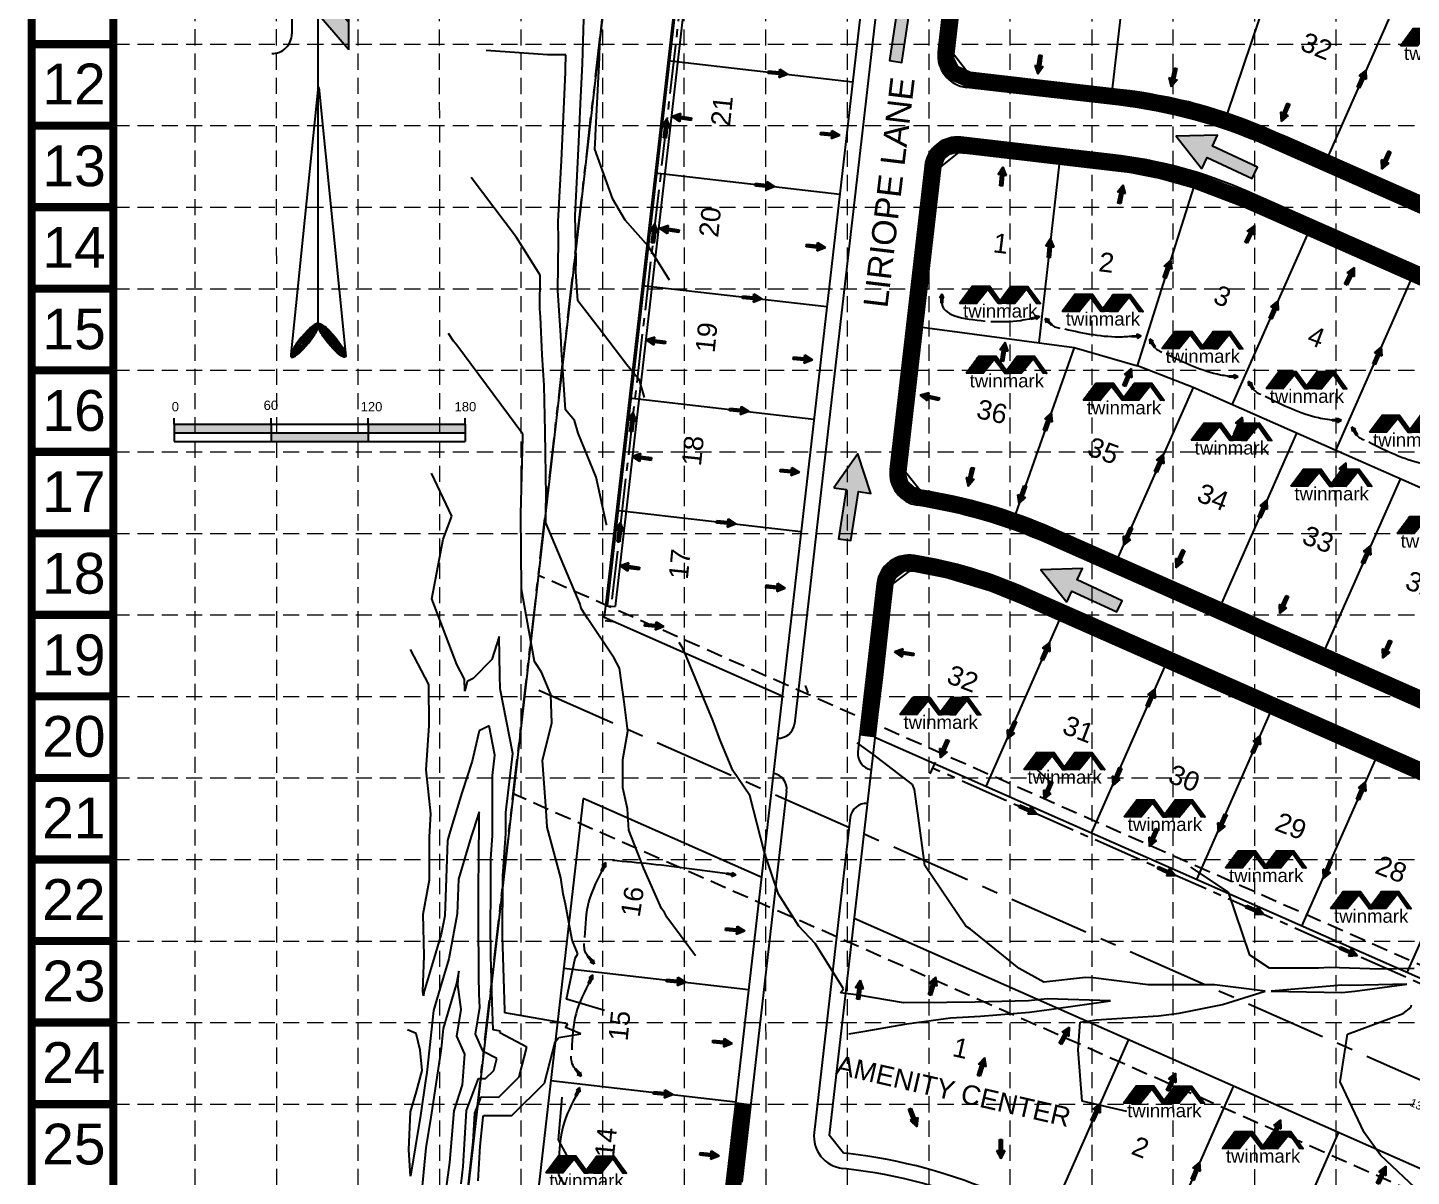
# Model space of a CAD drawing. Header units: feet. Extents: x 9918 to 11941, y 10990 to 14224.
# Drawn here: x 9918 to 10774, y 12915 to 13626 of the extents above; entities that cross this region are included whole.
import ezdxf
from ezdxf.enums import TextEntityAlignment as Align

# ---------------------------------------------------------------- set-up
doc = ezdxf.new("R2010")
doc.units = ezdxf.units.FT
doc.header["$LTSCALE"] = 40
doc.header["$MEASUREMENT"] = 0
for name, pattern in [('CENTER', [2, 1.25, -0.25, 0.25, -0.25]), ('CENTER2', [1.125, 0.75, -0.125, 0.125, -0.125]), ('DASHED', [0.75, 0.5, -0.25]), ('HIDDEN', [0.375, 0.25, -0.125]), ('PHANTOM2', [1.25, 0.625, -0.125, 0.125, -0.125, 0.125, -0.125])]:
    doc.linetypes.add(name, pattern=pattern)
doc.layers.get('0').update_dxf_attribs({"linetype": 'CONTINUOUS'})
for name, color, linetype in [('ARROWS', 252, 'CONTINUOUS'), ('BASE', 7, 'CONTINUOUS'), ('BNDRY-PH1', 4, 'CONTINUOUS'), ('bndry-starrett', 8, 'PHANTOM2'), ('CONT-MJR', 252, 'CONTINUOUS'), ('CONT-MNR', 253, 'CONTINUOUS'), ('DAMTXT', 4, 'CONTINUOUS'), ('EROSION BLANKETS', 84, 'CONTINUOUS'), ('FLUME-CURB', 7, 'CONTINUOUS'), ('GRD-FLOW', 7, 'CONTINUOUS'), ('GRID', 254, 'DASHED'), ('LOTNUM', 8, 'CONTINUOUS'), ('LOTS - PH1', 7, 'CONTINUOUS'), ('NARROW', 7, 'CONTINUOUS'), ('PAVING-PH1', 1, 'CONTINUOUS'), ('SD-C10-STAPTS', 7, 'CONTINUOUS'), ('SWALE-CL', 2, 'CENTER2'), ('tarrant-pipeline', 2, 'HIDDEN')]:
    doc.layers.add(name, color=color, linetype=linetype)
doc.styles.add('L200', font='ARIAL.TTF', dxfattribs={"height": 8})
doc.styles.add('L240', font='ARIAL.TTF', dxfattribs={"height": 9.6})
doc.styles.add('L50', font='ARIAL.TTF', dxfattribs={"height": 2})
doc.styles.get("Standard").update_dxf_attribs({"font": 'ARIAL.TTF'})
pattern_1 = [(45, (0.54796, -10.2082), (-0.04331029, 0.04331029), [])]

# ---------------------------------------------------------------- blocks, each defined once
blk = doc.blocks.new('tf')
for p, q in [((0, -0.0005), (0, 0.00051)), ((0, 0.00051), (0.00406, 0.00051)), ((0.00406, 0.00051), (0.00406, 0.00153)), ((0.00406, 0.00153), (0.00711, 0)), ((0.00406, -0.00152), (0.00711, 0)), ((0.00406, -0.0005), (0, -0.0005)), ((0.00406, -0.0005), (0.00406, -0.00152))]:
    blk.add_line(p, q)
for points in [[(0, 0.00051), (0, -0.0005), (0.00406, 0.00051), (0.00406, -0.0005)], [(0.00406, -0.00152), (0.00406, 0.00153), (0.00711, 0), (0.00406, 0.00153)]]:
    blk.add_solid(points)
blk = doc.blocks.new('North Arrow')
at = {"layer": 'NARROW'}
for p, q in [((32.43, 3.06), (32.43, 4.63)), ((28.77, -2.09), (34.02, 2.32)), ((36.18, 2.33), (30.46, 2.33)), ((36.16, 2.32), (31.04, -2.09)), ((0, 0), (22.36, 2)), ((39.1, 0.01), (59.96, 2.11)), ((0, 0), (22.33, -2.02)), ((31.2, -0.05), (21.66, -0.05)), ((21.66, -0.05), (21.66, -0.05)), ((57.45, -0.05), (33.41, -0.05)), ((59.83, -2.14), (39.04, -0.01)), ((57.69, -0.03), (57.77, -0.01)), ((57.77, -0.05), (57.69, -0.03)), ((28.77, -2.09), (34.95, -2.09)), ((32.43, -4.26), (32.43, -2.8))]:
    blk.add_line(p, q, dxfattribs=at)
blk.add_lwpolyline([(22.36, -2.03), (22.59, -1.93, 0.091577), (22.87, -1.44, 0.048306), (23.03, -0.75), (23.07, -0.01), (23.01, 0.82, 0.048306), (22.87, 1.42, 0.091577), (22.59, 1.91), (22.36, 2.01), (22.14, 1.91, 0.091577), (21.86, 1.42, 0.048306), (21.72, 0.82), (21.66, -0.01), (21.72, -0.83, 0.048306), (21.86, -1.44, 0.091577), (22.14, -1.93)], format="xyb", close=True, dxfattribs=at)
for points in [[(57.46, -0.03), (57.44, 0.08, -0.066818), (57.67, 0.47, -0.03073), (58.01, 0.84), (58.52, 1.29), (59.07, 1.7, -0.03073), (59.5, 1.95, -0.066818), (59.93, 2.1), (60.04, 2.06)], [(60.04, 2.06), (60.05, 1.95, -0.066818), (59.82, 1.56, -0.03073), (59.43, 1.14), (58.97, 0.74), (58.42, 0.33, -0.03073), (57.99, 0.08, -0.036692), (57.76, -0.02)], [(57.46, -0.04), (57.44, -0.15, 0.066818), (57.67, -0.54, 0.03073), (58.01, -0.9), (58.52, -1.36), (59.07, -1.77, 0.03073), (59.5, -2.02, 0.066818), (59.93, -2.17), (60.04, -2.13)], [(60.04, -2.13), (60.05, -2.01, 0.066818), (59.82, -1.63, 0.03073), (59.43, -1.2), (58.97, -0.8), (58.42, -0.4, 0.03073), (57.99, -0.15, 0.036692), (57.76, -0.05)]]:
    blk.add_lwpolyline(points, format="xyb", dxfattribs=at)
for centre, start, end in [((30.46, 3.86), 178.8769, 270), ((34.95, -3.62), 358.8769, 90)]:
    blk.add_arc(centre, 1.53, start, end, dxfattribs=at)
for points in [[(31.05, -2.09), (36.15, 2.36), (28.75, -2.06), (34.01, 2.36)], [(23.07, -0.05), (21.72, 0.82), (23.02, 0.75), (21.85, 1.42)], [(23.02, 0.75), (21.85, 1.42), (22.87, 1.44), (22.14, 1.91)], [(22.87, 1.44), (22.14, 1.91), (22.59, 1.91), (22.36, 2)], [(58.26, 1.07), (58.73, 0.57), (58.52, 1.3), (59.05, 0.81)], [(58.52, 1.3), (59.05, 0.81), (58.7, 1.42), (59.26, 0.99)], [(59.26, 1), (58.69, 1.42), (59.45, 1.15), (59, 1.65)], [(59.45, 1.15), (59, 1.65), (59.62, 1.34), (59.28, 1.82)], [(59.62, 1.34), (59.28, 1.82), (59.81, 1.55), (59.49, 1.95)], [(59.81, 1.55), (59.49, 1.95), (59.93, 1.73), (59.69, 2.04)], [(59.93, 1.73), (59.69, 2.04), (60.05, 1.94), (59.93, 2.1)], [(60.05, 1.94), (59.93, 2.1), (60.04, 2.06)], [(23.03, -0.76), (21.67, -0.05), (23.07, -0.05), (21.72, 0.82)], [(57.44, 0.08), (57.7, -0.01), (57.5, 0.21), (57.77, -0.01)], [(57.45, -0.04), (57.69, -0.02), (57.44, 0.08), (57.7, -0.01)], [(57.5, 0.21), (57.77, -0.01), (57.6, 0.39), (57.94, 0.06)], [(57.6, 0.39), (57.94, 0.06), (57.68, 0.5), (58.07, 0.13)], [(57.68, 0.5), (58.07, 0.13), (57.84, 0.66), (58.29, 0.26)], [(57.84, 0.66), (58.29, 0.26), (58.03, 0.86), (58.52, 0.41)], [(58.03, 0.86), (58.52, 0.41), (58.26, 1.07), (58.73, 0.57)], [(22.87, -1.44), (21.72, -0.87), (23.03, -0.76), (21.67, -0.05)], [(22.58, -1.93), (21.86, -1.45), (22.87, -1.44), (21.72, -0.87)], [(57.44, -0.14), (57.69, -0.02), (57.45, -0.04), (57.69, -0.02)], [(57.46, -0.19), (57.7, -0.03), (57.44, -0.14), (57.69, -0.02)], [(57.53, -0.33), (57.76, -0.05), (57.46, -0.19), (57.7, -0.03)], [(57.63, -0.48), (57.9, -0.1), (57.53, -0.33), (57.76, -0.05)], [(57.78, -0.66), (58.09, -0.2), (57.63, -0.48), (57.9, -0.1)], [(57.97, -0.87), (58.34, -0.35), (57.78, -0.66), (58.09, -0.2)], [(58.24, -1.11), (58.61, -0.54), (57.97, -0.87), (58.34, -0.35)], [(58.61, -1.43), (58.93, -0.77), (58.24, -1.11), (58.61, -0.54)], [(58.91, -1.64), (59.2, -1), (58.61, -1.43), (58.93, -0.77)], [(59.12, -1.79), (59.57, -1.36), (58.92, -1.65), (59.2, -1.01)], [(59.54, -1.32), (59.41, -1.18), (59.21, -1.01)], [(22.36, -2.01), (22.14, -1.93), (22.58, -1.93), (21.86, -1.45)], [(59.35, -1.93), (59.81, -1.62), (59.12, -1.79), (59.57, -1.36)], [(59.58, -2.05), (59.93, -1.79), (59.35, -1.93), (59.81, -1.62)], [(59.78, -2.13), (60.05, -2.01), (59.58, -2.05), (59.93, -1.79)], [(59.92, -2.17), (60.04, -2.13), (59.78, -2.13), (60.05, -2.01)]]:
    blk.add_solid(points, dxfattribs=at)
blk = doc.blocks.new('A$C6EFF0722')
h = blk.add_hatch()
h.set_pattern_fill('ANSI31', color=13, scale=0.49, style=0)
h.set_pattern_definition(pattern_1)
h.paths.add_polyline_path([(34.1, 17), (45.2, 31.9), (60.5, 31.9), (71.5, 16.8), (68.2, 16.8), (59.3, 29.5), (49, 16.8)])
h.paths.add_polyline_path([(0, 16.9), (11.3, 32), (26.7, 32), (37.5, 17), (34, 17.1), (25, 29), (15.1, 16.9)])
h = blk.add_hatch()
h.set_pattern_fill('ANSI31', color=13, scale=0.49, style=0)
h.set_pattern_definition(pattern_1)
h.paths.add_polyline_path([(0, 16.9), (11.3, 32), (26.7, 32), (37.5, 17), (34, 17.1), (25, 29), (15.1, 16.9)])
h.paths.add_polyline_path([(35.9, 19.3), (34.1, 17), (37.5, 17)], flags=17)
h = blk.add_hatch()
h.set_pattern_fill('ANSI31', color=13, scale=0.49, style=0)
h.set_pattern_definition(pattern_1)
h.paths.add_polyline_path([(35.9, 19.3), (34.1, 17), (37.5, 17)])
at = {"color": 13}
for points in [[(0, 16.9), (11.3, 32), (26.7, 32), (37.5, 17), (34, 17.1), (25, 29), (15.1, 16.9)], [(34.1, 17), (45.2, 31.9), (60.5, 31.9), (71.5, 16.8), (68.2, 16.8), (59.3, 29.5), (49, 16.8)], [(35.9, 19.3), (34.1, 17), (37.5, 17)]]:
    blk.add_lwpolyline(points, close=True, dxfattribs=at)
at = {"color": 13, "insert": (3.2, 16.1), "char_height": 11.76, "width": 355.759, "attachment_point": 1}
blk.add_mtext('twinmark', dxfattribs=at)
blk = doc.blocks.new('arrow')
blk.add_lwpolyline([(-67.01, -25.36), (-59.33, -25.42), (-59.57, -56.14), (-51.89, -56.2), (-51.65, -25.48), (-43.97, -25.54), (-55.3, -2.41), (-67.01, -25.36)], close=True)
at = {"color": 254}
for points in [[(-43.97, -25.54), (-67.01, -25.36), (-55.3, -2.41), (-67.01, -25.36)], [(-59.57, -56.14), (-51.89, -56.2), (-59.33, -25.42), (-51.65, -25.48)]]:
    blk.add_solid(points, dxfattribs=at)

msp = doc.modelspace()

# ---------------------------------------------------------------- hatches: boundary and pattern name
h = msp.add_hatch(color=7)
h.paths.add_polyline_path([(10068.52, 13375.23), (10068.52, 13380.64), (10008.53, 13380.64), (10008.53, 13375.23)])
h.paths.add_polyline_path([(10068.52, 13375.23), (10068.52, 13369.83), (10128.52, 13369.83), (10128.52, 13375.23)])
h.paths.add_polyline_path([(10128.52, 13380.64), (10128.52, 13375.23), (10188.51, 13375.23), (10188.51, 13380.64)])

# ---------------------------------------------------------------- linework, layer by layer
at = {"color": 7}
for p, q in [((10008.53, 13380.64), (10008.53, 13384.24)), ((10008.53, 13380.64), (10068.52, 13380.64)), ((10008.53, 13380.64), (10008.53, 13369.83)), ((10068.52, 13380.64), (10068.52, 13384.24)), ((10068.52, 13380.64), (10188.51, 13380.64)), ((10068.52, 13380.64), (10068.52, 13369.83)), ((10128.52, 13380.64), (10128.52, 13384.24)), ((10128.52, 13380.64), (10128.52, 13369.83)), ((10188.51, 13380.64), (10188.51, 13384.24)), ((10188.51, 13380.64), (10188.51, 13369.83)), ((10008.53, 13375.23), (10188.51, 13375.23)), ((10008.53, 13369.83), (10068.52, 13369.83)), ((10068.52, 13369.83), (10188.51, 13369.83))]:
    msp.add_line(p, q, dxfattribs=at)
at = {"layer": 'BASE', "const_width": 5.04}
for points in [[(11938.1, 10992.64), (11938.1, 14221.03), (9920.35, 14221.03), (9920.35, 10992.64)], [(11887.65, 11043.08), (11887.65, 14170.59), (9970.8, 14170.59), (9970.8, 11043.08)]]:
    msp.add_lwpolyline(points, close=True, dxfattribs=at)
for points in [[(9970.8, 13615.71), (9920.35, 13615.71)], [(9970.8, 13565.26), (9920.35, 13565.26)], [(9970.8, 13514.82), (9920.35, 13514.82)], [(9970.8, 13464.38), (9920.35, 13464.38)], [(9970.8, 13413.93), (9920.35, 13413.93)], [(9970.8, 13363.49), (9920.35, 13363.49)], [(9970.8, 13313.04), (9920.35, 13313.04)], [(9970.8, 13262.6), (9920.35, 13262.6)], [(9970.8, 13212.16), (9920.35, 13212.16)], [(9970.8, 13161.71), (9920.35, 13161.71)], [(9970.8, 13111.27), (9920.35, 13111.27)], [(9970.8, 13060.83), (9920.35, 13060.83)], [(9970.8, 13010.38), (9920.35, 13010.38)], [(9970.8, 12959.94), (9920.35, 12959.94)]]:
    msp.add_lwpolyline(points, dxfattribs=at)
at = {"layer": 'BNDRY-PH1', "color": 0}
msp.add_line((10310.41, 13954.6), (10160.85, 12651.69), dxfattribs=at)
at = {"layer": 'bndry-starrett'}
msp.add_line((10160.85, 12651.69), (10310.41, 13954.6), dxfattribs=at)
at = {"layer": 'CONT-MJR', "color": 35}
for p, q in [((10239.47, 13609.02, 610), (10201.59, 13611.78, 610)), ((10250.84, 13609, 610), (10239.47, 13609.02, 610)), ((10250.59, 13600.19, 610), (10250.84, 13609, 610)), ((10248.56, 13552.61, 610), (10250.49, 13598.27, 610)), ((10250.49, 13598.27, 610), (10250.59, 13600.19, 610)), ((10248.11, 13543.62, 610), (10248.56, 13552.61, 610)), ((10246.01, 13505.97, 610), (10248.11, 13543.62, 610)), ((10246.29, 13494.42, 610), (10246.01, 13505.97, 610)), ((10245.89, 13463.37, 610), (10246.29, 13494.42, 610)), ((10247.64, 13435.52, 610), (10245.89, 13463.37, 610)), ((10248.06, 13426.62, 610), (10247.64, 13435.52, 610)), ((10250.6, 13389.49, 610), (10248.06, 13426.62, 610)), ((10256.11, 13382.78, 610), (10250.6, 13389.49, 610)), ((10258.41, 13375.06, 610), (10256.11, 13382.78, 610)), ((10269.51, 13347.78, 610), (10258.41, 13375.06, 610)), ((10275.96, 13318.46, 610), (10269.51, 13347.78, 610)), ((10276.14, 13318.06, 610), (10275.96, 13318.46, 610)), ((10322.92, 13242.19, 610), (10320.99, 13245.58, 610)), ((10325.01, 13237.72, 610), (10322.92, 13242.19, 610)), ((10341.99, 13196.75, 610), (10325.01, 13237.72, 610)), ((10346.26, 13185.11, 610), (10341.99, 13196.75, 610)), ((10354.17, 13166.32, 610), (10346.26, 13185.11, 610)), ((10364.67, 13150.87, 610), (10354.17, 13166.32, 610)), ((10373.58, 13116.21, 610), (10364.67, 13150.87, 610)), ((10197.12, 13140.8, 615), (10193.61, 13129.81, 615)), ((10197.11, 13124.92, 615), (10197.12, 13140.8, 615)), ((10192.28, 13125.42, 615), (10184.41, 13099.15, 615)), ((10193.61, 13129.81, 615), (10192.28, 13125.42, 615)), ((10196.92, 13122.23, 615), (10197.11, 13124.92, 615)), ((10196.78, 13083.46, 615), (10196.92, 13122.23, 615)), ((10378.09, 13102.65, 610), (10373.58, 13116.21, 610)), ((10184.41, 13099.15, 615), (10183.63, 13077.63, 615)), ((10382.32, 13089.9, 610), (10378.09, 13102.65, 610)), ((10394.91, 13070.11, 610), (10382.32, 13089.9, 610)), ((10196.73, 13075.38, 615), (10196.78, 13083.46, 615)), ((10183.63, 13077.63, 615), (10178.41, 13049.84, 615)), ((10196.86, 13039.25, 615), (10196.73, 13075.38, 615)), ((10405.08, 13059.34, 610), (10394.91, 13070.11, 610)), ((10422.49, 13031.15, 610), (10405.08, 13059.34, 610)), ((10178.41, 13049.84, 615), (10173.01, 13031.93, 615)), ((10197.2, 13027.92, 615), (10196.86, 13039.25, 615)), ((10173.01, 13031.93, 615), (10168.94, 13017.93, 615)), ((10420.64, 13028.84, 610), (10422.49, 13031.15, 610)), ((10197.52, 13019.71, 615), (10197.2, 13027.92, 615)), ((10427.06, 13027.87, 610), (10420.64, 13028.84, 610)), ((10431.89, 13027.26, 610), (10427.06, 13027.87, 610)), ((10459.65, 13022.64, 610), (10431.89, 13027.26, 610)), ((10486.42, 13022.79, 610), (10459.65, 13022.64, 610)), ((10504.01, 13023.04, 610), (10486.42, 13022.79, 610)), ((10537.07, 13023.85, 610), (10504.01, 13023.04, 610)), ((10548.65, 13025.14, 610), (10537.07, 13023.85, 610)), ((10587.66, 13023.82, 610), (10548.65, 13025.14, 610)), ((10549.73, 13018.44, 610), (10587.66, 13023.82, 610)), ((10168.94, 13017.93, 615), (10164.8, 12979.47, 615)), ((10194.81, 13003.23, 615), (10197.52, 13019.71, 615)), ((10461.85, 13009.58, 610), (10488.74, 13013.37, 610)), ((10488.74, 13013.37, 610), (10507.28, 13014.33, 610)), ((10507.28, 13014.33, 610), (10537.66, 13016.8, 610)), ((10537.66, 13016.8, 610), (10549.73, 13018.44, 610)), ((10158.25, 13003.65, 615), (10152.73, 13005.84, 615)), ((10160.73, 12993.23, 615), (10158.25, 13003.65, 615)), ((10425.77, 13003.31, 610), (10436.92, 13005.3, 610)), ((10436.92, 13005.3, 610), (10461.85, 13009.58, 610)), ((10199.72, 12992.4, 615), (10194.81, 13003.23, 615)), ((10161.95, 12980.66, 615), (10160.73, 12993.23, 615)), ((10208.07, 12988.05, 615), (10199.72, 12992.4, 615)), ((10206.17, 12980.71, 615), (10208.07, 12988.05, 615)), ((10158.4, 12967.66, 615), (10161.95, 12980.66, 615)), ((10164.8, 12979.47, 615), (10164.02, 12974.32, 615)), ((10201.18, 12975.77, 615), (10206.17, 12980.71, 615)), ((10164.02, 12974.32, 615), (10160.85, 12952.93, 615)), ((10189.38, 12955.95, 615), (10196.84, 12975.79, 615)), ((10196.84, 12975.79, 615), (10201.18, 12975.77, 615)), ((10154.64, 12955.15, 615), (10158.4, 12967.66, 615)), ((10153.66, 12931.75, 615), (10154.64, 12955.15, 615)), ((10160.85, 12952.93, 615), (10154.68, 12915.46, 615)), ((10187.16, 12921.36, 615), (10189.38, 12955.95, 615)), ((10154.68, 12915.46, 615), (10153.66, 12931.75, 615)), ((10185.97, 12910.59, 615), (10187.16, 12921.36, 615))]:
    msp.add_line(p, q, dxfattribs=at)
at = {"layer": 'CONT-MNR', "color": 35}
for p, q in [((10271.86, 13616.88, 608), (10276.17, 13659.11, 608)), ((10261.08, 13603.7, 609), (10262.08, 13638.2, 609)), ((10271.58, 13607.21, 608), (10271.86, 13616.88, 608)), ((10259.83, 13578.71, 609), (10261.08, 13603.7, 609)), ((10269.18, 13559.15, 608), (10271.58, 13607.21, 608)), ((10258.85, 13555.35, 609), (10259.83, 13578.71, 609)), ((10257.37, 13525.84, 609), (10258.85, 13555.35, 609)), ((10268.77, 13550.82, 608), (10269.13, 13558.1, 608)), ((10269.13, 13558.1, 608), (10269.18, 13559.15, 608)), ((10279.93, 13519.84, 608), (10268.77, 13550.82, 608)), ((10220.25, 13496.12, 611), (10192.21, 13533.27, 611)), ((10256.47, 13509.64, 609), (10257.37, 13525.84, 609)), ((10287.5, 13506.81, 608), (10279.93, 13519.84, 608)), ((10257.13, 13481.9, 609), (10256.47, 13509.64, 609)), ((10301.83, 13490.47, 608), (10287.5, 13506.81, 608)), ((10235, 13472.67, 611), (10220.25, 13496.12, 611)), ((10314.95, 13469.65, 608), (10301.83, 13490.47, 608)), ((10257.04, 13474.77, 609), (10257.13, 13481.9, 609)), ((10258.17, 13456.86, 609), (10257.04, 13474.77, 609)), ((10234.74, 13451.97, 611), (10235, 13472.67, 611)), ((10235.05, 13447.02, 611), (10234.74, 13451.97, 611)), ((10273.48, 13437.05, 609), (10258.17, 13456.86, 609)), ((10236.14, 13423.39, 611), (10235.05, 13447.02, 611)), ((10181.22, 13431.93, 612), (10178.15, 13436.78, 612)), ((10183.43, 13429.53, 612), (10181.22, 13431.93, 612)), ((10288.56, 13417.29, 609), (10273.48, 13437.05, 609)), ((10224.14, 13374.34, 612), (10183.43, 13429.53, 612)), ((10237.44, 13404.5, 611), (10236.14, 13423.39, 611)), ((10296.3, 13407.86, 609), (10288.56, 13417.29, 609)), ((10299.53, 13397.01, 609), (10296.3, 13407.86, 609)), ((10237.89, 13376.06, 611), (10237.44, 13404.5, 611)), ((10222.95, 13324.81, 612), (10224.17, 13372.59, 612)), ((10224.16, 13373.08, 612), (10224.14, 13374.34, 612)), ((10224.17, 13372.59, 612), (10224.16, 13373.08, 612)), ((10238.57, 13336.03, 611), (10237.89, 13376.06, 611)), ((10180.17, 13323.68, 613), (10167.61, 13350.24, 613)), ((10238.35, 13327.69, 611), (10238.57, 13336.03, 611)), ((10174.86, 13309.45, 613), (10180.17, 13323.68, 613)), ((10223.25, 13278.68, 612), (10222.95, 13324.81, 612)), ((10238.41, 13319.63, 611), (10238.35, 13327.69, 611)), ((10259.72, 13269.24, 611), (10238.41, 13319.63, 611)), ((10167.95, 13272.6, 613), (10174.86, 13309.45, 613)), ((10223.33, 13278.51, 612), (10223.25, 13278.68, 612)), ((10231.34, 13233.83, 612), (10223.33, 13278.51, 612)), ((10183.37, 13231.95, 613), (10167.95, 13272.6, 613)), ((10260.19, 13266.6, 611), (10259.72, 13269.24, 611)), ((10264.44, 13260.25, 611), (10260.19, 13266.6, 611)), ((10280.75, 13235.87, 611), (10264.44, 13260.25, 611)), ((10209.6, 13249.3, 613), (10205.07, 13234.9, 613)), ((10209.87, 13225.06, 613), (10209.6, 13249.3, 613)), ((10165.98, 13219.58, 614), (10154.74, 13241.19, 614)), ((10205.07, 13234.9, 613), (10193.4, 13223.32, 613)), ((10284.03, 13229.63, 611), (10280.75, 13235.87, 611)), ((10188.15, 13222.77, 613), (10183.37, 13231.95, 613)), ((10235.75, 13227.25, 612), (10231.34, 13233.83, 612)), ((10241.58, 13213.42, 612), (10235.75, 13227.25, 612)), ((10286.87, 13208.75, 611), (10284.03, 13229.63, 611)), ((10166.26, 13194.12, 614), (10165.98, 13219.58, 614)), ((10188.23, 13215.47, 613), (10188.15, 13222.77, 613)), ((10189.64, 13221.4, 613), (10188.23, 13215.47, 613)), ((10193.4, 13223.32, 613), (10189.64, 13221.4, 613)), ((10210.08, 13216.75, 613), (10209.87, 13225.06, 613)), ((10400.67, 13214.38, 609), (10399.11, 13218.99, 609)), ((10218, 13176.8, 613), (10210.08, 13216.75, 613)), ((10242.04, 13195.79, 612), (10241.58, 13213.42, 612)), ((10289.09, 13190.63, 611), (10286.87, 13208.75, 611)), ((10164.35, 13166.7, 614), (10166.26, 13194.12, 614)), ((10203.27, 13194.04, 614), (10197.24, 13190.96, 614)), ((10206.9, 13175.77, 614), (10203.27, 13194.04, 614)), ((10236.26, 13172.59, 612), (10242.04, 13195.79, 612)), ((10197.24, 13190.96, 614), (10192.76, 13172.13, 614)), ((10286.03, 13173.14, 611), (10289.09, 13190.63, 611)), ((10440.41, 13176.68, 609), (10431.11, 13183.39, 609)), ((10205.45, 13163.33, 614), (10206.9, 13175.77, 614)), ((10213.74, 13140.27, 613), (10218, 13176.8, 613)), ((10465.18, 13157.57, 609), (10440.41, 13176.68, 609)), ((10167.32, 13139.5, 614), (10164.35, 13166.7, 614)), ((10192.76, 13172.13, 614), (10186.51, 13152.55, 614)), ((10238.52, 13141.59, 612), (10236.26, 13172.59, 612)), ((10286.05, 13155.63, 611), (10286.03, 13173.14, 611)), ((10550.82, 13158.94, 608), (10542.04, 13167.24, 608)), ((10205.42, 13126.12, 614), (10205.45, 13163.33, 614)), ((10466.55, 13154.49, 609), (10465.18, 13157.57, 609)), ((10186.51, 13152.55, 614), (10179.3, 13128.8, 614)), ((10289.03, 13142.61, 611), (10286.05, 13155.63, 611)), ((10468.53, 13139.89, 609), (10466.55, 13154.49, 609)), ((10213.73, 13127.31, 613), (10213.74, 13140.27, 613)), ((10239.24, 13131.27, 612), (10238.52, 13141.59, 612)), ((10289.84, 13129.5, 611), (10289.03, 13142.61, 611)), ((10166.35, 13125.22, 614), (10167.32, 13139.5, 614)), ((10472.89, 13107.63, 609), (10468.53, 13139.89, 609)), ((10166.51, 13098.71, 614), (10166.35, 13125.22, 614)), ((10179.3, 13128.8, 614), (10177.57, 13123.01, 614)), ((10204.4, 13111.55, 614), (10205.42, 13126.12, 614)), ((10211.87, 13100.87, 613), (10213.73, 13127.31, 613)), ((10247.62, 13099.9, 612), (10239.24, 13131.27, 612)), ((10298.94, 13105.74, 611), (10289.84, 13129.5, 611)), ((10177.57, 13123.01, 614), (10175.89, 13076.49, 614)), ((10204.32, 13089.08, 614), (10204.4, 13111.55, 614)), ((10498.24, 13070.02, 609), (10472.89, 13107.63, 609)), ((10660.83, 13091.11, 608), (10637.37, 13106.55, 608)), ((10162.59, 13077.51, 614), (10166.51, 13098.71, 614)), ((10211.85, 13094.7, 613), (10211.87, 13100.87, 613)), ((10249.16, 13090.1, 612), (10247.62, 13099.9, 612)), ((10310.01, 13080.94, 611), (10298.94, 13105.74, 611)), ((10204.2, 13071.63, 614), (10204.32, 13089.08, 614)), ((10211.68, 13067.87, 613), (10211.85, 13094.7, 613)), ((10250.59, 13083.67, 612), (10249.16, 13090.1, 612)), ((10673.87, 13052.05, 608), (10660.83, 13091.11, 608)), ((10254.66, 13061.33, 612), (10250.59, 13083.67, 612)), ((10311.73, 13078.46, 611), (10310.01, 13080.94, 611)), ((10163.2, 13051.65, 614), (10162.59, 13077.51, 614)), ((10175.89, 13076.49, 614), (10173.75, 13065.12, 614)), ((10313.25, 13075.62, 611), (10311.73, 13078.46, 611)), ((10330.9, 13051.72, 611), (10313.25, 13075.62, 611)), ((10173.75, 13065.12, 614), (10163.11, 13029.83, 614)), ((10204.28, 13051.7, 614), (10204.2, 13071.63, 614)), ((10211.69, 13064.16, 613), (10211.68, 13067.87, 613)), ((10213.09, 13017.8, 613), (10211.69, 13064.16, 613)), ((10501.06, 13068.22, 609), (10498.24, 13070.02, 609)), ((10531.34, 13043.91, 609), (10501.06, 13068.22, 609)), ((10258.2, 13052.86, 612), (10254.66, 13061.33, 612)), ((10162.22, 13029.55, 614), (10163.2, 13051.65, 614)), ((10205.15, 13022.86, 614), (10204.28, 13051.7, 614)), ((10251.28, 13024.9, 612), (10256.56, 13050.29, 612)), ((10256.56, 13050.29, 612), (10258.2, 13052.86, 612)), ((10686.19, 13044.01, 608), (10673.87, 13052.05, 608)), ((10184.51, 13042.22, 616), (10183.07, 13034.56, 616)), ((10183.93, 13033.85, 616), (10184.51, 13042.22, 616)), ((10546.53, 13035.37, 609), (10531.34, 13043.91, 609)), ((10572.19, 13038.21, 609), (10546.53, 13035.37, 609)), ((10576.96, 13038.05, 609), (10572.19, 13038.21, 609)), ((10611.08, 13033.76, 609), (10576.96, 13038.05, 609)), ((10716.38, 13043.98, 608), (10686.19, 13044.01, 608)), ((10723.32, 13044.54, 608), (10716.38, 13043.98, 608)), ((10754.38, 13043.32, 608), (10723.32, 13044.54, 608)), ((10775.56, 13043.85, 608), (10754.38, 13043.32, 608)), ((10162.56, 13028.11, 614), (10162.22, 13029.55, 614)), ((10162.93, 13029.21, 614), (10162.68, 13026.9, 614)), ((10163.11, 13029.83, 614), (10162.93, 13029.21, 614)), ((10182.91, 13034.02, 616), (10174.95, 13006.66, 616)), ((10183.07, 13034.56, 616), (10182.91, 13034.02, 616)), ((10185.95, 13018.41, 616), (10183.93, 13033.85, 616)), ((10629.74, 13033.74, 609), (10611.08, 13033.76, 609)), ((10652.03, 13033.74, 609), (10629.74, 13033.74, 609)), ((10683.54, 13029.74, 609), (10652.03, 13033.74, 609)), ((10657.03, 13021.58, 609), (10683.54, 13029.74, 609)), ((10730.96, 13033.44, 609), (10687.22, 13029.88, 609)), ((10687.22, 13029.88, 609), (10730.82, 13029.07, 609)), ((10730.82, 13029.07, 609), (10738.94, 13029.83, 609)), ((10736.02, 13033.25, 609), (10730.96, 13033.44, 609)), ((10771.19, 13034.12, 609), (10736.02, 13033.25, 609)), ((10738.94, 13029.83, 609), (10771.19, 13034.12, 609)), ((10162.68, 13026.9, 614), (10162.56, 13028.11, 614)), ((10205.81, 13005.79, 614), (10205.15, 13022.86, 614)), ((10274.72, 13017.93, 612), (10251.28, 13024.9, 612)), ((10630.2, 13016.3, 609), (10657.03, 13021.58, 609)), ((10773.61, 13019.68, 608), (10773.95, 13021.45, 608)), ((10183.24, 13001.95, 616), (10185.95, 13018.41, 616)), ((10213.14, 13016.46, 613), (10213.09, 13017.8, 613)), ((10252.01, 13009.68, 613), (10213.14, 13016.46, 613)), ((10576.46, 13011.73, 609), (10578.84, 13012.07, 609)), ((10578.84, 13012.07, 609), (10617.42, 13014.47, 609)), ((10617.42, 13014.47, 609), (10630.2, 13016.3, 609)), ((10734.29, 13003.19, 608), (10768.84, 13015.91, 608)), ((10768.84, 13015.91, 608), (10773.61, 13019.68, 608)), ((10174.95, 13006.66, 616), (10173.63, 12994.34, 616)), ((10210.45, 13004.98, 614), (10205.81, 13005.79, 614)), ((10209.9, 13003.98, 614), (10210.45, 13004.98, 614)), ((10226.66, 12995.25, 614), (10209.9, 13003.98, 614)), ((10246.36, 13001.11, 613), (10260.15, 13003.4, 613)), ((10250.66, 13007.23, 613), (10252.01, 13009.68, 613)), ((10260.15, 13003.4, 613), (10250.66, 13007.23, 613)), ((10567.67, 12993.59, 609), (10568.97, 13010.71, 609)), ((10568.97, 13010.71, 609), (10576.46, 13011.73, 609)), ((10188.25, 12990.89, 616), (10183.24, 13001.95, 616)), ((10221.86, 12976.76, 614), (10226.66, 12995.25, 614)), ((10237.54, 12972.81, 613), (10244.2, 12998.43, 613)), ((10244.2, 12998.43, 613), (10246.36, 13001.11, 613)), ((10729.82, 12973.71, 608), (10734.29, 13003.19, 608)), ((10173.63, 12994.34, 616), (10168.41, 12959.94, 616)), ((10186.95, 12971.76, 616), (10188.25, 12990.89, 616)), ((10570.29, 12961.68, 609), (10567.67, 12993.59, 609)), ((10181.7, 12955.74, 616), (10186.95, 12971.76, 616)), ((10209.28, 12964.32, 614), (10221.86, 12976.76, 614)), ((10217.38, 12952.86, 613), (10237.54, 12972.81, 613)), ((10744.59, 12942.42, 608), (10729.82, 12973.71, 608)), ((10194.56, 12954.27, 614), (10198.36, 12964.35, 614)), ((10198.36, 12964.35, 614), (10209.28, 12964.32, 614)), ((10246.18, 12937.76, 612), (10248.45, 12964.13, 612)), ((10597.76, 12955.28, 609), (10570.29, 12961.68, 609)), ((10168.41, 12959.94, 616), (10167.21, 12951.84, 616)), ((10178.94, 12923.81, 616), (10181.7, 12955.74, 616)), ((10193.44, 12936.7, 614), (10194.56, 12954.27, 614)), ((10197.69, 12933.86, 613), (10199.71, 12952.05, 613)), ((10199.71, 12952.05, 613), (10199.75, 12952.6, 613)), ((10199.75, 12952.6, 613), (10199.87, 12952.92, 613)), ((10199.87, 12952.92, 613), (10217.38, 12952.86, 613)), ((10167.21, 12951.84, 616), (10164.08, 12932.84, 616)), ((10190.55, 12910.66, 614), (10193.44, 12936.7, 614)), ((10251.64, 12927.88, 612), (10246.18, 12937.76, 612)), ((10754.83, 12928.3, 608), (10744.59, 12942.42, 608)), ((10164.08, 12932.84, 616), (10161.23, 12902.75, 616)), ((10196.47, 12912.57, 613), (10197.69, 12933.86, 613)), ((10786.87, 12898, 608), (10754.83, 12928.3, 608)), ((10176.67, 12907.16, 616), (10178.94, 12923.81, 616))]:
    msp.add_line(p, q, dxfattribs=at)
at = {"layer": 'EROSION BLANKETS', "const_width": 10, "flags": 128}
for points in [[(11104.63, 13372.62), (11079.62, 13384.22), (10695.02, 13554.25), (10663.68, 13566.72), (10635.54, 13575.67), (10603.25, 13581.74), (10575.75, 13584.94), (10500.25, 13593.76), (10490, 13598.38), (10486, 13606.55), (10486.66, 13614.15), (10505.96, 13783.68), (10510.16, 13792.8), (10516.37, 13796.54), (10523.48, 13796.92), (10722.4, 13786.49), (10739.12, 13784.4), (10762.31, 13780.03), (10782.08, 13774.9), (10799.19, 13768.63), (10821.94, 13759.09), (11156.3, 13611.21)], [(11103.27, 13067.18), (11076.53, 13079.44), (10544.88, 13314.4), (10532.72, 13318.99), (10512.57, 13325.85), (10494.95, 13330.47), (10477.69, 13334), (10469.65, 13335.4), (10463.76, 13337.54), (10458.29, 13342.47), (10456.15, 13349.75), (10457.44, 13359.82), (10478.46, 13541.39), (10481.29, 13547.89), (10486.13, 13551.64), (10491.3, 13553.05), (10498.63, 13552.72), (10600.26, 13540.82), (10618.85, 13537.15), (10640.46, 13531.12), (10672.98, 13518.73), (10704.86, 13504.61), (11223.34, 13275.4)], [(10437.57, 13187.34), (10442.21, 13224.26), (10448.79, 13284.1), (10451.69, 13288.94), (10458.85, 13294.35), (10466.39, 13294.15), (10487.08, 13290.09), (10514.54, 13281.78), (10533.68, 13274.05), (10877.14, 13122.36), (10829.86, 13015.64)], [(10360.41, 12960.61), (10359.11, 12950.65), (10312.98, 12550.8), (10194.69, 12564.28)]]:
    msp.add_lwpolyline(points, dxfattribs=at)
at = {"layer": 'FLUME-CURB', "color": 5}
for p, q in [((10350.63, 13916.23), (10276.25, 13268.29)), ((10355.44, 13914.33), (10281.22, 13267.72))]:
    msp.add_line(p, q, dxfattribs=at)
at = {"layer": 'FLUME-CURB', "color": 5, "flags": 128}
for points in [[(10276.25, 13268.29), (10281.22, 13267.72)], [(10280.15, 13258.4), (10275.18, 13258.97)]]:
    msp.add_lwpolyline(points, dxfattribs=at)
at = {"layer": 'GRD-FLOW'}
for points in [[(10483.58, 13458.42), (10483.41, 13456.78), (10510.27, 13444.39)], [(10543.12, 13446.92), (10532.18, 13444.61), (10513.64, 13443.85)], [(10550.31, 13442.78), (10553.14, 13440.89), (10556.46, 13440.02)], [(10603.7, 13435.11), (10595.09, 13434.5), (10559.54, 13439.26)], [(10614.18, 13429.27), (10616.5, 13426.79), (10619.54, 13425.19)], [(10664.41, 13409.62), (10655.89, 13410.99), (10622.36, 13423.74)], [(10675.31, 13403.19), (10677.64, 13400.71), (10680.67, 13399.1)], [(10727.74, 13382.6), (10716.36, 13384.47), (10683.5, 13397.65)], [(10739.34, 13374.89), (10741.66, 13372.41), (10744.7, 13370.81)], [(10791.76, 13354.3), (10780.38, 13356.18), (10747.52, 13369.36)], [(10354.06, 13101.96), (10303.47, 13108.39), (10279.55, 13110.66)], [(10273.94, 13105.87), (10265.08, 13085.64), (10262.42, 13062.97)], [(10267.55, 13047.71), (10262.4, 13055.53), (10262.03, 13059.22)], [(10265.96, 13036.33), (10257.09, 13016.09), (10254.44, 12993.43)], [(10259.57, 12978.16), (10254.42, 12985.99), (10254.04, 12989.67)], [(10257.98, 12966.78), (10249.11, 12946.55), (10246.46, 12923.88)], [(10251.58, 12908.62), (10246.44, 12916.45), (10246.06, 12920.13)]]:
    msp.add_spline(points, degree=3, dxfattribs=at)
at = {"layer": 'GRID', "color": 252, "linetype": 'HIDDEN', "lineweight": 0}
for p, q in [((10021.7, 11244.86), (10021.43, 14168.69)), ((10072.36, 11244.86), (10071.73, 14168.67)), ((10122.65, 11244.85), (10122.18, 14168.54)), ((10173.36, 11244.84), (10172.56, 14168.46)), ((10223.35, 11244.83), (10223.13, 14168.85)), ((10273.48, 11244.82), (10273.64, 14168.75)), ((10324.3, 11244.82), (10324.03, 14168.57)), ((10374.93, 11244.81), (10374.41, 14168.61)), ((10424.97, 11244.8), (10424.98, 14168.58)), ((10475.55, 11244.79), (10475.5, 14168.57)), ((10525.68, 11244.78), (10525.78, 14168.56)), ((10576.14, 11244.78), (10576.45, 14168.5)), ((10626.56, 11244.77), (10626.56, 14170.59)), ((10677.01, 11244.76), (10677.01, 14170.59)), ((10727.45, 11244.75), (10727.45, 14170.59)), ((9970.8, 13615.71), (11887.65, 13615.71)), ((9970.8, 13565.26), (11887.65, 13565.26)), ((9970.8, 13514.82), (11887.65, 13514.82)), ((9970.8, 13464.38), (11887.65, 13464.38)), ((9970.8, 13413.93), (11887.65, 13413.93)), ((9970.8, 13363.49), (11887.65, 13363.49)), ((9970.8, 13313.04), (11887.65, 13313.04)), ((9970.8, 13262.6), (11887.65, 13262.6)), ((9970.8, 13212.16), (11887.65, 13212.16)), ((9970.8, 13161.71), (11887.65, 13161.71)), ((9970.8, 13111.27), (11887.65, 13111.27)), ((9970.8, 13060.83), (11887.65, 13060.83)), ((9970.8, 13010.38), (11887.65, 13010.38)), ((9970.8, 12959.94), (11887.65, 12959.94))]:
    msp.add_line(p, q, dxfattribs=at)
at = {"layer": 'LOTS - PH1'}
for p, q in [((10354.02, 13954.6), (10274.4, 13260.91)), ((10450.88, 13789.95), (10244.4, 11991.13)), ((10510.49, 13783.13), (10490.55, 13609.42)), ((10598.42, 13672.23), (10588.76, 13588.09)), ((10694.36, 13675.15), (10660.02, 13572.76)), ((10768.96, 13651.86), (10722.48, 13546.68)), ((10313.96, 13605.52), (10428.2, 13592.41)), ((10499.35, 13598.35), (10490.55, 13609.42)), ((10593.71, 13587.52), (10499.35, 13598.35)), ((11514.34, 13196.74), (10688.02, 13561.9)), ((10493.65, 13548.68), (10482.57, 13539.88)), ((10588.01, 13537.84), (10493.65, 13548.68)), ((10305.97, 13535.98), (10420.22, 13522.86)), ((10482.57, 13539.88), (10460.9, 13351.11)), ((10543.55, 13430.94), (10556.24, 13541.49)), ((10604.36, 13416.68), (10639.27, 13526.93)), ((11494.13, 13151), (10667.81, 13516.17)), ((10663.11, 13392.52), (10709.6, 13497.7)), ((10297.99, 13466.43), (10412.24, 13453.32)), ((10727.14, 13364.22), (10773.62, 13469.41)), ((10638.88, 13403.23), (10604.36, 13416.68)), ((10638.88, 13403.23), (10592.39, 13298.04)), ((11599.28, 12978.81), (10638.88, 13403.23)), ((10290.01, 13396.89), (10404.26, 13383.78)), ((10702.91, 13374.93), (10656.42, 13269.75)), ((10460.9, 13351.11), (10470, 13339.79)), ((10766.93, 13346.64), (10720.45, 13241.45)), ((10282.02, 13327.35), (10396.27, 13314.23)), ((11614.67, 12846.28), (10552.23, 13315.79)), ((10452.92, 13281.58), (10463.96, 13290.12)), ((10452.92, 13281.58), (10413.8, 12940.75)), ((11594.46, 12800.54), (10532.02, 13270.06)), ((10384.57, 13212.22), (10274.4, 13260.91)), ((10510.82, 13156.43), (10556.3, 13259.33)), ((10575.95, 13127.65), (10621.42, 13230.55)), ((10641.07, 13098.87), (10686.55, 13201.77)), ((11487.7, 12724.73), (10442.04, 13186.82)), ((10706.2, 13070.09), (10751.67, 13172.99)), ((10261.56, 13149.05), (10127.42, 11980.43)), ((10371.73, 13100.37), (10261.56, 13149.05)), ((10771.32, 13041.31), (10816.79, 13144.21)), ((10429.2, 13074.97), (11514.68, 12595.27)), ((10249.5, 13044.01), (10363.75, 13030.9)), ((10598.82, 13000.01), (10550.32, 12890.25)), ((10241.52, 12974.47), (10355.77, 12961.35)), ((10663.86, 12971.27), (10615.35, 12861.51)), ((10422.59, 12929.68), (10413.8, 12940.75)), ((10728.89, 12942.53), (10680.38, 12832.77)), ((10425.51, 12929.34), (10422.59, 12929.68))]:
    msp.add_line(p, q, dxfattribs=at)
at = {"layer": 'LOTS - PH1', "flags": 128}
for points in [[(10471.17, 13440.53), (10565.25, 13428.07)], [(10565.25, 13428.07), (10528.93, 13325.03)], [(10565.25, 13428.07), (10604.36, 13416.68)]]:
    msp.add_lwpolyline(points, dxfattribs=at)
at = {"layer": 'LOTS - PH1'}
for centre, radius, end in [((10556.65, 13264.64), 325, 83.45194), ((10556.65, 13264.64), 275, 83.45194), ((10420.87, 13018.52), 325, 81.30388), ((10420.87, 13018.52), 275, 80.98332), ((10388.45, 12606.46), 325, 83.45194)]:
    msp.add_arc(centre, radius, 66.1584, end, dxfattribs=at)
at = {"layer": 'PAVING-PH1', "color": 7}
for p, q in [((10460.32, 13788.86), (10436.39, 13580.41)), ((10501.07, 13784.34), (10481.17, 13611)), ((10592.63, 13578.08), (10498.76, 13588.85)), ((10436.39, 13580.41), (10406.74, 13322.11)), ((10589.1, 13547.28), (10495.23, 13558.06)), ((11510.5, 13188.05), (10684.18, 13553.21)), ((10473.07, 13540.47), (10451.5, 13352.48)), ((11497.97, 13159.69), (10671.65, 13524.86)), ((10406.74, 13322.11), (10392.17, 13195.2)), ((11610.37, 12837.79), (10548.39, 13307.1)), ((10443.39, 13281.88), (10431.45, 13177.84)), ((10882.1, 13125.74), (10535.86, 13278.74)), ((10387.4, 13153.58), (10359.64, 12911.74)), ((10426.78, 13137.16), (10404.42, 12942.33)), ((10424.43, 12919.9), (10422.01, 12920.18))]:
    msp.add_line(p, q, dxfattribs=at)
for centre, radius, start, end in [((10501.04, 13608.72), 20, 173.45194, 263.45194), ((10556.65, 13264.64), 315.5, 66.1584, 83.45194), ((10492.94, 13538.19), 20, 83.45194, 173.45194), ((10556.65, 13264.64), 284.5, 66.1584, 83.45194), ((10471.37, 13350.2), 20, 173.45194, 261.34271), ((10420.87, 13018.52), 315.5, 66.1584, 81.34271), ((10463.26, 13279.6), 20, 80.77616, 173.45194), ((10420.87, 13018.52), 284.5, 66.1584, 80.77616), ((10382.24, 13196.34), 10, 266.31793, 353.45194), ((10441.39, 13176.7), 10, 173.45194, 260.58596), ((10377.46, 13154.72), 10, 353.45194, 80.58596), ((10436.72, 13136.02), 10, 86.31793, 173.45194), ((10424.29, 12940.05), 20, 173.45194, 263.45194), ((10388.45, 12606.46), 315.5, 66.1584, 83.45194)]:
    msp.add_arc(centre, radius, start, end, dxfattribs=at)
at = {"layer": 'SWALE-CL', "color": 5}
for p, q in [((10333.97, 13749.17), (10278.74, 13268)), ((10479.28, 13171.41), (10476.08, 13164.18)), ((10479.28, 13171.41), (10476.08, 13164.18)), ((10935.01, 12965.69), (10477.68, 13167.8))]:
    msp.add_line(p, q, dxfattribs=at)
at = {"layer": 'tarrant-pipeline', "color": 253}
for p, q in [((11842.77, 12576.02), (10233.78, 13287.06)), ((11790.22, 12457.11), (10218.26, 13151.79))]:
    msp.add_line(p, q, dxfattribs=at)
at = {"layer": 'tarrant-pipeline', "color": 253, "linetype": 'CENTER'}
msp.add_line((11816.49, 12516.56), (10226.02, 13219.42), dxfattribs=at)

# ---------------------------------------------------------------- block references
at = {"layer": 'ARROWS'}
for p, rotation in [((10518, 13652.48), 351.7241489964106), ((10649.02, 13610.05), 65.52772001229738), ((10486.59, 13356.7), 351.7241489964106), ((10565.35, 13341.87), 65.52772001229373)]:
    msp.add_blockref('arrow', p, dxfattribs=dict(at, rotation=rotation))
at = {"layer": 'BASE', "xscale": 7.968749999954525, "yscale": 7.968749999954525, "zscale": 7.968749999953616, "rotation": 270}
msp.add_blockref('North Arrow', (10097.91, 13900.53), dxfattribs=at)
at = {"layer": 'GRD-FLOW'}
for p, xscale, yscale, zscale, rotation in [((10544.44, 13608.87), 1677.320435747335, 1677.320435747335, 1677.320435747335, 262.1297718677845), ((10376.08, 13598.3), 1677.320435747334, 1677.320435747335, 1677.320435747335, 354.5824077530629), ((10628, 13600.81), 1677.320435747334, 1677.320435747335, 1677.320435747335, 256.5464074673949), ((10741.11, 13588.75), 1677.320435747334, 1677.320435747335, 1677.320435747335, 65.96342714972181), ((10697.9, 13578.88), 1677.320435747336, 1677.320435747335, 1677.320435747335, 247.0852522184946), ((10312.07, 13557.54), 1677.320435747334, 1677.320435747335, 1677.320435747335, 83.91622170501613), ((10328.35, 13569.33), 1677.320435747336, 1677.320435747335, 1677.320435747335, 172.1191582270105), ((10408.38, 13560.42), 1677.320435747334, 1677.320435747335, 1677.320435747335, 354.5824077530629), ((10760.45, 13549.3), 1677.320435747335, 1677.320435747335, 1677.320435747335, 245.5170824258945), ((10520.11, 13528), 1677.320435747334, 1677.320435747335, 1677.320435747335, 84.33070956106936), ((10368.1, 13528.75), 1677.320435747334, 1677.320435747335, 1677.320435747335, 354.5824077530629), ((10593.23, 13517.04), 1677.320435747336, 1677.320435747335, 1677.320435747335, 78.32601186916543), ((10304.63, 13492.67), 1677.320435747334, 1677.320435747335, 1677.320435747335, 83.91622170501613), ((10320.75, 13500.01), 1677.320435747336, 1677.320435747335, 1677.320435747335, 172.1191582270105), ((10671.58, 13492.85), 1677.320435747335, 1677.320435747335, 1677.320435747335, 62.9602401594403), ((10399.5, 13491.03), 1677.320435747334, 1677.320435747335, 1677.320435747335, 354.5824077530629), ((10549.65, 13483.64), 1677.320435747335, 1677.320435747335, 1677.320435747335, 84.86194573321532), ((10621.24, 13470.99), 1677.320435747336, 1677.320435747335, 1677.320435747335, 70.92402209125703), ((10733.37, 13466.95), 1677.320435747335, 1677.320435747335, 1677.320435747335, 62.9602401594403), ((10360.11, 13459.21), 1677.320435747334, 1677.320435747335, 1677.320435747335, 354.5824077530629), ((10483.38, 13455.36), 825.5659071512231, 825.5659071512237, 825.5659071512242, 88.5441655736156), ((10686.79, 13445.82), 1677.320435747334, 1677.320435747335, 1677.320435747335, 67.34982270479078), ((10538.37, 13445.72), 825.5659071512241, 825.5659071512237, 825.5659071512242, 14.41123639986955), ((10551.46, 13441.89), 825.5659071512239, 825.5659071512237, 825.5659071512242, 135.0539639051157), ((10312.26, 13431.04), 1677.320435747336, 1677.320435747335, 1677.320435747335, 172.1191582270105), ((10520.8, 13419.45), 1677.320435747335, 1677.320435747335, 1677.320435747335, 81.3550928080011), ((10600.94, 13434.87), 825.5659071512243, 825.5659071512237, 825.5659071512242, 4.352510478143597), ((10615.1, 13428.15), 825.5659071512254, 825.5659071512237, 825.5659071512242, 121.8616996299134), ((10391.52, 13421.49), 1677.320435747334, 1677.320435747335, 1677.320435747335, 354.5824077530629), ((10750.81, 13417.52), 1677.320435747334, 1677.320435747335, 1677.320435747335, 67.34982270479078), ((10596.17, 13404.12), 1677.320435747336, 1677.320435747335, 1677.320435747335, 67.08896620089037), ((10660.88, 13410.12), 825.565907151224, 825.5659071512237, 825.5659071512242, 359.7814838571418), ((10676.23, 13402.06), 825.5659071512254, 825.5659071512237, 825.5659071512242, 121.8616996299134), ((10481.73, 13396.01), 1677.320435747336, 1677.320435747335, 1677.320435747335, 167.588294996168), ((10352.13, 13389.67), 1677.320435747334, 1677.320435747335, 1677.320435747335, 354.5824077530629), ((10547.09, 13376.55), 1677.320435747335, 1677.320435747335, 1677.320435747335, 69.64324112428594), ((10291.24, 13376.03), 1677.320435747334, 1677.320435747335, 1677.320435747335, 83.91622170501613), ((10664.83, 13374), 1677.320435747336, 1677.320435747335, 1677.320435747335, 67.08896620089037), ((10724.87, 13382.99), 825.565907151224, 825.5659071512237, 825.5659071512242, 359.7814838571418), ((10740.26, 13373.77), 825.5659071512254, 825.5659071512237, 825.5659071512242, 121.8616996299134), ((10303.6, 13359.04), 1677.320435747336, 1677.320435747335, 1677.320435747335, 172.1191582270105), ((10615.86, 13351.06), 1677.320435747336, 1677.320435747335, 1677.320435747335, 66.42104162721226), ((10383.54, 13351.95), 1677.320435747334, 1677.320435747335, 1677.320435747335, 354.5824077530629), ((10502.47, 13353.68), 1677.320435747335, 1677.320435747335, 1677.320435747335, 257.0077858037034), ((10728.86, 13345.7), 1677.320435747336, 1677.320435747335, 1677.320435747335, 67.08896620089037), ((10534.96, 13342.44), 1677.320435747336, 1677.320435747335, 1677.320435747335, 250.4555925682888), ((10679.88, 13322.77), 1677.320435747336, 1677.320435747335, 1677.320435747335, 66.42104162721226), ((10283.41, 13307.87), 1677.320435747334, 1677.320435747335, 1677.320435747335, 83.91622170501613), ((10344.15, 13320.12), 1677.320435747334, 1677.320435747335, 1677.320435747335, 354.5824077530629), ((10600.59, 13316.54), 1677.320435747336, 1677.320435747335, 1677.320435747335, 246.1672710974105), ((10632.98, 13302.66), 1677.320435747336, 1677.320435747335, 1677.320435747335, 246.1672710974105), ((10743.91, 13294.47), 1677.320435747336, 1677.320435747335, 1677.320435747335, 66.42104162721226), ((10296.17, 13291.29), 1677.320435747336, 1677.320435747335, 1677.320435747335, 172.1191582270105), ((10374.68, 13280.25), 1677.320435747334, 1677.320435747335, 1677.320435747335, 354.5824077530629), ((10697.14, 13274.32), 1677.320435747336, 1677.320435747335, 1677.320435747335, 246.1672710974105), ((10299.6, 13256.45), 1677.320435747334, 1677.320435747335, 1677.320435747335, 354.5824077530629), ((10545.39, 13234.65), 1677.320435747336, 1677.320435747335, 1677.320435747335, 66.42104162721226), ((10760.95, 13246.72), 1677.320435747336, 1677.320435747335, 1677.320435747335, 246.1672710974105), ((10465.91, 13238.11), 1677.320435747335, 1677.320435747335, 1677.320435747335, 172.1319170508755), ((10610.52, 13205.87), 1677.320435747336, 1677.320435747335, 1677.320435747335, 66.42104162721226), ((10528.84, 13196.76), 1677.320435747336, 1677.320435747335, 1677.320435747335, 246.1672710974105), ((10487.11, 13185.16), 1677.320435747336, 1677.320435747335, 1677.320435747335, 246.1672710974105), ((10675.64, 13177.09), 1677.320435747336, 1677.320435747335, 1677.320435747335, 66.42104162721226), ((10593.96, 13167.98), 1677.320435747336, 1677.320435747335, 1677.320435747335, 246.1672710974105), ((10551.33, 13159.4), 1677.320435747336, 1677.320435747335, 1677.320435747335, 246.1672710974105), ((10740.77, 13148.32), 1677.320435747336, 1677.320435747335, 1677.320435747335, 66.42104162721226), ((10531.34, 13144.3), 1677.320435747334, 1677.320435747335, 1677.320435747335, 336.4040482758252), ((10659.09, 13139.2), 1677.320435747336, 1677.320435747335, 1677.320435747335, 246.1672710974105), ((10616.53, 13130.25), 1677.320435747336, 1677.320435747335, 1677.320435747335, 246.1672710974105), ((10272.98, 13104.08), 825.5659071512247, 825.5659071512237, 825.5659071512242, 64.4408906507132), ((10617.11, 13106.16), 1677.320435747334, 1677.320435747335, 1677.320435747335, 336.4040482758252), ((10724.21, 13110.42), 1677.320435747336, 1677.320435747335, 1677.320435747335, 246.1672710974105), ((10350.14, 13102.53), 825.5659071512243, 825.5659071512237, 825.5659071512242, 351.7756634996936), ((10671.68, 13082.23), 1677.320435747334, 1677.320435747335, 1677.320435747335, 336.4040482758252), ((10349.7, 13068.18), 1677.320435747334, 1677.320435747335, 1677.320435747335, 354.5824077530629), ((10729.69, 13056.6), 1677.320435747334, 1677.320435747335, 1677.320435747335, 336.4040482758252), ((10264.6, 13051.28), 825.5659071512242, 825.5659071512237, 825.5659071512242, 309.2381367621996), ((10265, 13034.54), 825.5659071512247, 825.5659071512237, 825.5659071512242, 64.4408906507132), ((10313.08, 13036.47), 1677.320435747334, 1677.320435747335, 1677.320435747335, 354.5824077530629), ((10476.01, 13027.39), 1677.320435747335, 1677.320435747335, 1677.320435747335, 72.20311424430149), ((10431.71, 13024.78), 1677.320435747335, 1677.320435747335, 1677.320435747335, 83.50030273249922), ((10556.68, 12997.17), 1677.320435747335, 1677.320435747335, 1677.320435747335, 60.90601217173606), ((10341.72, 12998.64), 1677.320435747334, 1677.320435747335, 1677.320435747335, 354.5824077530629), ((10506.35, 12977.45), 1677.320435747335, 1677.320435747335, 1677.320435747335, 72.20311424430149), ((10256.62, 12981.74), 825.5659071512242, 825.5659071512237, 825.5659071512242, 309.2381367621996), ((10623.1, 12968.23), 1677.320435747335, 1677.320435747335, 1677.320435747335, 64.81971306193465), ((10257.01, 12965), 825.5659071512247, 825.5659071512237, 825.5659071512242, 64.4408906507132), ((10305.09, 12966.92), 1677.320435747334, 1677.320435747335, 1677.320435747335, 354.5824077530629), ((10576.4, 12949.53), 1677.320435747335, 1677.320435747335, 1677.320435747335, 64.81971306193465), ((10463.65, 12957.06), 1677.320435747334, 1677.320435747335, 1677.320435747335, 291.3973484452864), ((10688.13, 12939.49), 1677.320435747335, 1677.320435747335, 1677.320435747335, 64.81971306193465), ((10519.83, 12937.95), 1677.320435747335, 1677.320435747335, 1677.320435747335, 270.2584410845137), ((10333.74, 12929.1), 1677.320435747334, 1677.320435747335, 1677.320435747335, 354.5824077530629), ((10638.46, 12913.1), 1677.320435747334, 1677.320435747335, 1677.320435747335, 67.4888172878362), ((10753.17, 12910.75), 1677.320435747335, 1677.320435747335, 1677.320435747335, 64.81971306193465)]:
    msp.add_blockref('tf', p, dxfattribs=dict(at, xscale=xscale, yscale=yscale, zscale=zscale, rotation=rotation))
at = {"layer": 'SD-C10-STAPTS', "color": 1, "xscale": 0.6999999999998181, "yscale": 0.6999999999998181, "zscale": 0.7}
for p in [(10767.09, 13602.89), (10494.33, 13443.51), (10557.83, 13438.56), (10619.6, 13415.5), (10498.38, 13400.3), (10570.88, 13383.64), (10683.99, 13390.74), (10637.61, 13358.78), (10747.94, 13363.73), (10699.3, 13330.42), (10765.05, 13301.15), (10457.44, 13189.06), (10534.13, 13155.12), (10596.18, 13125.86), (10658.81, 13094.26), (10723.79, 13069.1), (10595.81, 12948.79), (10656.89, 12920.66), (10238.34, 12905.49)]:
    msp.add_blockref('A$C6EFF0722', p, dxfattribs=at)

# ---------------------------------------------------------------- texts
at = {"color": 7}
for s, p in [('0', (10006.94, 13388.53)), ('60', (10063.8, 13389.41)), ('120', (10123.85, 13388.53)), ('180', (10181.92, 13388.53))]:
    msp.add_text(s, height=5.76, dxfattribs=at).set_placement(p)
at = {"layer": 'BASE'}
for s, p in [('12', (9946.5, 13591.05)), ('13', (9946.56, 13540.4)), ('14', (9946.56, 13489.95)), ('15', (9946.56, 13439.51)), ('16', (9946.56, 13389.06)), ('17', (9946.38, 13338.76)), ('18', (9946.38, 13288.32)), ('19', (9946.38, 13237.87)), ('20', (9946.38, 13187.43)), ('21', (9946.38, 13136.99)), ('22', (9946.38, 13086.54)), ('23', (9946.38, 13036.1)), ('24', (9946.38, 12985.66)), ('25', (9946.38, 12935.21))]:
    msp.add_text(s, height=25.222, dxfattribs=at).set_placement(p, align=Align.MIDDLE_CENTER)
at = {"layer": 'DAMTXT', "color": 7, "insert": (10458.41, 13523.07, 607), "char_height": 15, "attachment_point": 8, "rotation": 83.169, "style": 'L240'}
msp.add_mtext('LIRIOPE LANE', dxfattribs=at)
at = {"layer": 'LOTNUM', "color": 7, "style": 'L200'}
for s, rotation, p in [('32', 338.27404, (10704.39, 13612.34)), ('21', 84.08618, (10352.3, 13564.49)), ('20', 84.08618, (10344.97, 13495.78)), ('1', 353.12246, (10514.61, 13487)), ('2', 352.97405, (10579.96, 13475.26)), ('3', 338.27404, (10650.5, 13455.92)), ('19', 84.08618, (10342.79, 13424.37)), ('4', 338.97327, (10708.6, 13430.68)), ('36', 347.26646, (10504.08, 13384.56)), ('18', 84.08618, (10334.32, 13354.27)), ('35', 339.94654, (10572.53, 13361.77)), ('34', 338.97327, (10640.31, 13333.23)), ('33', 338.97327, (10705.39, 13307.1)), ('17', 84.36341, (10326.22, 13284.17)), ('32', 338.97327, (10769.19, 13279.14)), ('32', 338.97327, (10485.56, 13220.87)), ('31', 338.97327, (10557.1, 13189.59)), ('30', 338.97327, (10622.6, 13159.31)), ('29', 338.97327, (10688.54, 13129.71)), ('28', 338.97327, (10750.61, 13103.07)), ('16', 81.16916, (10296.41, 13075.14)), ('15', 84.33237, (10288.96, 12998.56)), ('1', 347.09404, (10489.27, 12989.79)), ('AMENITY CENTER', 347.09404, (10417.12, 12978.74)), ('14', 84.33237, (10280.56, 12926.37)), ('2', 338.97327, (10599.84, 12929.32))]:
    msp.add_text(s, height=12, rotation=rotation, dxfattribs=at).set_placement(p)
at = {"layer": 'tarrant-pipeline', "color": 253, "style": 'L50'}
msp.add_text("130' TARRANT COUNTY WATER CONTROL DISTRICT EASEMENT", height=5, rotation=336.30833, dxfattribs=at).set_placement((10772.4, 12959.11))

doc.saveas('drawing.dxf')
